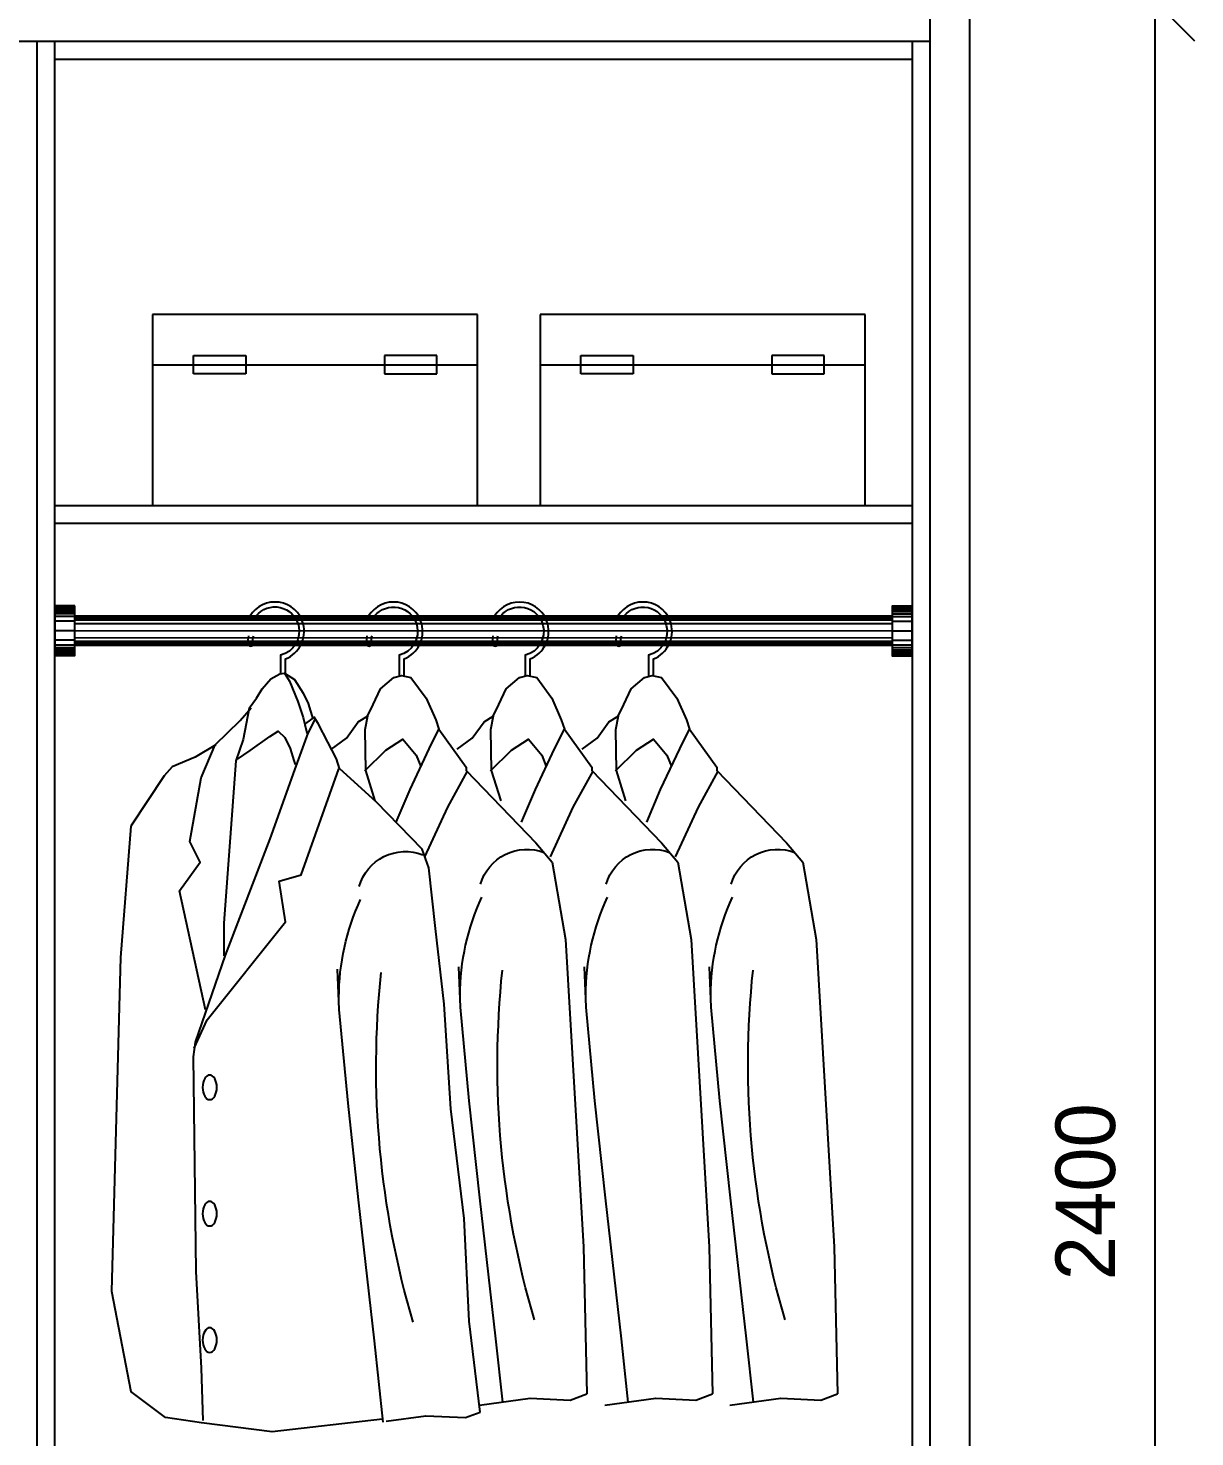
# Model space of a CAD drawing. Header units: millimetres. Extents: x 24776 to 57176, y -19492 to 15017.
# Drawn here: x 41150 to 42326, y -14016 to -12595 of the extents above; entities that cross this region are included whole.
import ezdxf

# ---------------------------------------------------------------- set-up
doc = ezdxf.new("R2010")
doc.units = ezdxf.units.MM
doc.header["$PDMODE"] = 3
doc.styles.add('RomanS', font='')
doc.styles.get('RomanS').set_extended_font_data('YouYuan')
doc.dimstyles.new('SC40', dxfattribs={"dimtxt": 60, "dimasz": 80, "dimexe": 40, "dimexo": 40, "dimgap": 40, "dimtad": 1, "dimdec": 0, "dimzin": 0, "dimdsep": 46, "dimtxsty": 'RomanS', "dimblk": 'OBLIQUE', "dimcen": 0, "dimdle": 40, "dimclrd": 9, "dimclre": 9, "dimclrt": 4, "dimadec": 0, "dimazin": 0, "dimtfac": 1, "dimtdec": 0, "dimtix": 1, "dimtmove": 2, "dimatfit": 1, "dimldrblk": 'DOT', "dimfxl": 1, "dimtolj": 1, "dimtzin": 0, "dimlwd": -1, "dimlwe": -1, "dimarcsym": 0})

# ---------------------------------------------------------------- blocks, each defined once
blk = doc.blocks.new('_Oblique')
at = {"color": 0, "linetype": 'ByBlock', "lineweight": -2}
blk.add_line((-0.5, -0.5), (0.5, 0.5), dxfattribs=at)
blk = doc.blocks.new('*D502')
at = {"color": 9, "transparency": 16777216}
for p, q in [((42286.4, -15008.5), (42286.4, -12528.5)), ((42230.2, -12568.5), (42326.4, -12568.5)), ((42230.2, -14968.5), (42326.4, -14968.5))]:
    blk.add_line(p, q, dxfattribs=at)
at = {"layer": 'Defpoints', "color": 0, "transparency": 16777216}
for p in [(42190.2, -12568.5), (42286.4, -12568.5), (42190.2, -14968.5)]:
    blk.add_point(p, dxfattribs=at)
at = {"color": 9, "transparency": 16777216, "xscale": 80, "yscale": 80, "zscale": 80}
for p, rotation in [((42286.4, -12568.5), 90), ((42286.4, -14968.5), 270)]:
    blk.add_blockref('_Oblique', p, dxfattribs=dict(at, rotation=rotation))
at = {"color": 4, "transparency": 16777216, "insert": (42216.4, -13768.5), "char_height": 60, "attachment_point": 5, "rotation": 90, "style": 'RomanS'}
blk.add_mtext('\\A1;2400', dxfattribs=at)
blk = doc.blocks.new('_Dot')
at = {"color": 0, "linetype": 'ByBlock', "lineweight": -2}
blk.add_line((-0.5, 0), (-1, 0), dxfattribs=at)
at = {"color": 0, "linetype": 'ByBlock', "const_width": 0.5}
blk.add_lwpolyline([(-0.25, 0, 1), (0.25, 0, 1)], format="xyb", close=True, dxfattribs=at)
blk = doc.blocks.new('DFFGDGSG')
at = {"color": 250}
for p, q in [((33366.6, 11003.6), (33366.6, 10811.3)), ((33694.4, 11003.6), (33366.6, 11003.6)), ((33694.4, 10811.3), (33694.4, 11003.6)), ((33366.6, 10953), (33694.4, 10953)), ((33407.8, 10944.1), (33407.8, 10962.3)), ((33407.8, 10962.3), (33460.6, 10962.3)), ((33460.6, 10962.3), (33460.6, 10944.1)), ((33653.2, 10962.3), (33600.4, 10962.3)), ((33600.4, 10962.3), (33600.4, 10944.1)), ((33653.2, 10944.1), (33653.2, 10962.3)), ((33460.6, 10944.1), (33407.8, 10944.1)), ((33600.4, 10944.1), (33653.2, 10944.1)), ((33366.6, 10811.3), (33694.4, 10811.3))]:
    blk.add_line(p, q, dxfattribs=at)
blk = doc.blocks.new('SDFFAASF')
at = {"color": 250}
for p, q in [((47231.7, 12349.3), (47242, 12216.9)), ((47242, 12216.9), (47251.2, 11880.6)), ((47251.2, 11880.6), (47231.7, 11779.4))]:
    blk.add_line(p, q, dxfattribs=at)
for points in [[(46704.7, 12500.4), (46704.7, 12518.1, -0.375799), (46687, 12553.4, -0.662316), (46740.6, 12561.4)], [(46734.4, 12561.4, 0.616313), (46691.8, 12552.2, 0.413702), (46709.7, 12521.7), (46709.7, 12500.4)], [(46829.1, 12500.4), (46829.1, 12518.1, -0.375799), (46811.4, 12553.4, -0.662316), (46864.9, 12561.4)], [(46858.8, 12561.4, 0.616313), (46816.2, 12552.2, 0.413702), (46834.1, 12521.7), (46834.1, 12500.4)], [(46956.2, 12500.8), (46956.2, 12518.1, -0.375799), (46938.4, 12553.4, -0.662316), (46992, 12561.4)], [(46985.9, 12561.4, 0.616313), (46943.3, 12552.2, 0.413702), (46961.2, 12521.7), (46961.2, 12501.1)], [(47075.7, 12503.1), (47075.7, 12518.1, -0.375799), (47057.9, 12553.4, -0.662316), (47111.5, 12561.4)], [(47105.4, 12561.4, 0.616313), (47062.7, 12552.2, 0.413702), (47080.7, 12521.7), (47080.7, 12503.5)], [(46742.2, 12541.4, -0.068798), (46742.6, 12533.3, -1.055238), (46737.6, 12533.8, 0.07858), (46737.1, 12541.4)], [(46866.6, 12541.4, -0.068798), (46867, 12533.3, -1.055238), (46862, 12533.8, 0.07858), (46861.5, 12541.4)], [(46993.6, 12541.4, -0.068798), (46994, 12533.3, -1.055238), (46989.1, 12533.8, 0.07858), (46988.5, 12541.4)], [(47113.1, 12541.4, -0.068798), (47113.5, 12533.3, -1.055238), (47108.5, 12533.8, 0.07858), (47108, 12541.4)]]:
    blk.add_lwpolyline(points, format="xyb", dxfattribs=at)
for points in [[(46740.4, 12460.2), (46734.7, 12472.1), (46727.1, 12488), (46713.7, 12499.5), (46706, 12501.4), (46696.5, 12499.5), (46681.2, 12478.4), (46671.6, 12456.8), (46668.4, 12447.2)], [(46866.5, 12460.2), (46860.8, 12472.1), (46853.1, 12488), (46839.7, 12499.5), (46832.1, 12501.4), (46822.5, 12499.5), (46807.2, 12478.4), (46797.7, 12456.8), (46794.5, 12447.2)], [(46993.1, 12460.2), (46987.4, 12472.1), (46979.8, 12488), (46966.4, 12499.5), (46958.7, 12501.4), (46949.2, 12499.5), (46933.9, 12478.4), (46924.3, 12456.8), (46921.1, 12447.2)], [(47076.8, 12503.8), (47066.7, 12497.2), (47057.9, 12483.5), (47052.9, 12473), (47048, 12457.7)], [(47112.2, 12468.5), (47105, 12478.6), (47099.1, 12487.8), (47090.6, 12497.9), (47081.4, 12503.1), (47076.8, 12503.8), (47071.6, 12495.6), (47063.4, 12475.3), (47057.9, 12459), (47054.6, 12444.9), (47054.3, 12443)], [(46776.6, 12427), (46761.5, 12438.3), (46749.6, 12454.7), (46740.4, 12460.2), (46743.2, 12446.5), (46742.3, 12405.5), (46732.8, 12375.1)], [(46902.7, 12427), (46887.5, 12438.3), (46875.6, 12454.7), (46866.5, 12460.2), (46869.2, 12446.5), (46868.3, 12405.5), (46858.8, 12375.1)], [(46879.5, 11758.7), (46890.4, 11850.3), (46895.5, 11954), (46909.1, 12064.4), (46915.9, 12169.8), (46924.4, 12246.3), (46931.2, 12307.4), (46938, 12326.1), (46983.9, 12373.7), (47021.4, 12407.7), (47024.3, 12417.2), (47033, 12434), (47042.8, 12453), (47046.9, 12459.4), (47055.5, 12453), (47056.7, 12452.5)], [(47029.3, 12427), (47014.2, 12438.3), (47002.3, 12454.7), (46993.1, 12460.2), (46995.9, 12446.5), (46995, 12405.5), (46985.5, 12375.1)], [(47045.7, 12457.7), (47053.2, 12443.2), (47066.5, 12406.2), (47091.4, 12336.7), (47136.6, 12219.3), (47166.7, 12131.7), (47168.8, 12116.9), (47166, 11900.3), (47160.8, 11802.8), (47159.1, 11750.1)], [(47156.4, 12164.4), (47182.5, 12284.2), (47161.6, 12313.2), (47172.1, 12334.1), (47160.9, 12398.1), (47146.7, 12431.6), (47121.4, 12456.1), (47110.2, 12468.8)], [(47112.2, 12468.5), (47118.4, 12436.8), (47125.9, 12415.2), (47137.8, 12251.5), (47137.8, 12218.7)], [(46711.6, 12353.4), (46697.5, 12386.3), (46678.3, 12427.4), (46668.3, 12447.4), (46640.9, 12409.1), (46640.9, 12405.5), (46570.6, 12332.5), (46554.1, 12313.3), (46540.9, 12235.3), (46522.6, 11925.3), (46519.3, 11777.1)], [(46837.7, 12353.4), (46823.6, 12386.3), (46804.4, 12427.4), (46794.4, 12447.4), (46767, 12409.1), (46767, 12405.5), (46696.6, 12332.5), (46680.2, 12313.3), (46666.9, 12235.3), (46648.7, 11925.3), (46645.4, 11777.1)], [(46964.3, 12353.4), (46950.2, 12386.3), (46931, 12427.4), (46921, 12447.4), (46893.6, 12409.1), (46893.6, 12405.5), (46823.3, 12332.5), (46806.8, 12313.3), (46793.6, 12235.3), (46775.3, 11925.3), (46772, 11777.1)], [(47124, 12417.1), (47111.2, 12425.6), (47091.6, 12440), (47083.1, 12445.2), (47076.5, 12439), (47070.9, 12427.9), (47067.3, 12415.8), (47066, 12411.6)], [(46743, 12405.2), (46722, 12426.2), (46704.7, 12437), (46691.4, 12421.1), (46686.7, 12409.5)], [(46869, 12405.2), (46848, 12426.2), (46830.8, 12437), (46817.4, 12421.1), (46812.8, 12409.5)], [(46995.7, 12405.2), (46974.7, 12426.2), (46957.4, 12437), (46944.1, 12421.1), (46939.4, 12409.5)], [(47146, 12431.6), (47166.9, 12418.9), (47189.9, 12409.2), (47198.1, 12400.3)], [(46682.5, 12318.4), (46659.5, 12368.5), (46639.4, 12404.9)], [(46808.6, 12318.4), (46785.6, 12368.5), (46765.5, 12404.9)], [(46935.2, 12318.4), (46912.2, 12368.5), (46892.1, 12404.9)], [(47167.7, 12125.5), (47154.6, 12154.2), (47075.6, 12252.9), (47082.2, 12294), (47060, 12300.5), (47022.1, 12407.4)], [(47198.1, 12400.3), (47231.7, 12349.3)], [(46604, 11768.8), (46611, 11832.6), (46627, 11974.8), (46637.7, 12072.6), (46646.6, 12166.8), (46648.3, 12207.7)], [(46730.1, 11768.8), (46737, 11832.6), (46753, 11974.8), (46763.7, 12072.6), (46772.6, 12166.8), (46774.4, 12207.7)], [(46856.7, 11768.8), (46863.7, 11832.6), (46879.7, 11974.8), (46890.4, 12072.6), (46899.3, 12166.8), (46901, 12207.7)], [(46977.1, 11748.6), (46985.9, 11830.4), (47002, 11972.6), (47012.6, 12070.3), (47021.5, 12164.5), (47023.3, 12205.4)], [(46627.7, 11765.6), (46576.2, 11772.6), (46536.1, 11770.8), (46519.3, 11777.1)], [(46753.7, 11765.6), (46702.3, 11772.6), (46662.2, 11770.8), (46645.4, 11777.1)], [(46880.3, 11765.6), (46828.9, 11772.6), (46788.8, 11770.8), (46772, 11777.1)], [(46978, 11751.4), (47089.2, 11738.6), (47160.3, 11747.7), (47196.7, 11753.2), (47231.7, 11779.4)], [(46974.4, 11749.6), (46934.3, 11755), (46894.2, 11753.2), (46879.5, 11758.7)]]:
    blk.add_lwpolyline(points, dxfattribs=at)
for centre, radius, start, end in [((46579.8, 12277.7), 48.4, 15.7523, 111.1565), ((46705.9, 12277.7), 48.4, 15.7523, 111.1565), ((46832.5, 12277.7), 48.4, 15.7523, 111.1565), ((46954.8, 12275.5), 48.4, 15.7523, 111.1565), ((46413.5, 12179.2), 233.4, 359.9116, 24.988), ((46539.5, 12179.2), 233.4, 359.9116, 24.988), ((46666.2, 12179.2), 233.4, 359.9116, 24.988), ((46788.4, 12176.9), 233.4, 359.9116, 24.988), ((45699.6, 12109.3), 909.7, 343.5409, 5.9886), ((45952.3, 12109.3), 909.7, 343.5409, 5.9886), ((46074.6, 12107.1), 909.7, 343.5409, 5.9886)]:
    blk.add_arc(centre, radius, start, end, dxfattribs=at)
for centre in [(47152.1, 12086.1), (47152.1, 11958.7), (47152.1, 11831.3)]:
    blk.add_ellipse(centre, major_axis=(0, 12.4), ratio=0.580645, dxfattribs=at)

msp = doc.modelspace()

# ---------------------------------------------------------------- linework, layer by layer
at = {"color": 255}
for p, q in [((42059.3, -12568.5), (42059.3, -14968.5)), ((42099.3, -12568.5), (42099.3, -14968.5)), ((39809.3, -12608.5), (42059.3, -12608.5)), ((41159.3, -14968.5), (41159.3, -12608.5)), ((41177.3, -14968.5), (41177.3, -12608.5)), ((42041.3, -12608.5), (42041.3, -14968.5)), ((41177.3, -12626.5), (42041.3, -12626.5)), ((41177.3, -13076.5), (42041.3, -13076.5)), ((41177.3, -13094.5), (42041.3, -13094.5)), ((42021.3, -13188.1), (41197.3, -13187.8)), ((42021.3, -13218.1), (41197.3, -13217.8))]:
    msp.add_line(p, q, dxfattribs=at)
at = {"color": 250}
for p, q in [((41197.3, -13178.3), (41177.3, -13178.3)), ((41197.3, -13178.9), (41177.3, -13178.9)), ((41197.3, -13179.7), (41177.3, -13179.7)), ((41197.3, -13180.7), (41177.3, -13180.7)), ((42041.3, -13178.6), (42021.3, -13178.6)), ((42041.3, -13179.2), (42021.3, -13179.2)), ((42041.3, -13179.9), (42021.3, -13179.9)), ((41197.3, -13181.9), (41177.3, -13181.9)), ((41197.3, -13183.6), (41177.3, -13183.6)), ((41197.3, -13185.7), (41177.3, -13185.7)), ((41197.3, -13188.4), (41177.3, -13188.4)), ((41197.3, -13193.2), (41177.3, -13193.2)), ((42021.3, -13188.5), (41197.3, -13188.2)), ((42021.3, -13189.4), (41197.3, -13189.1)), ((42021.3, -13190.6), (41197.3, -13190.3)), ((42021.3, -13192.4), (41197.3, -13192.2)), ((42041.3, -13181), (42021.3, -13181)), ((42041.3, -13182.2), (42021.3, -13182.2)), ((42041.3, -13183.9), (42021.3, -13183.9)), ((42041.3, -13186), (42021.3, -13186)), ((42041.3, -13188.7), (42021.3, -13188.7)), ((42041.3, -13193.4), (42021.3, -13193.4)), ((41197.3, -13202.8), (41177.3, -13202.8)), ((42021.3, -13195.9), (41197.3, -13195.7)), ((42021.3, -13203.1), (41197.3, -13202.8)), ((42041.3, -13203.1), (42021.3, -13203.1)), ((41197.3, -13212.4), (41177.3, -13212.4)), ((41197.3, -13217.2), (41177.3, -13217.2)), ((41197.3, -13219.9), (41177.3, -13219.9)), ((41197.3, -13222), (41177.3, -13222)), ((42021.3, -13210.2), (41197.3, -13210)), ((42021.3, -13213.7), (41197.3, -13213.5)), ((42021.3, -13215.6), (41197.3, -13215.3)), ((42021.3, -13216.8), (41197.3, -13216.5)), ((42021.3, -13217.7), (41197.3, -13217.4)), ((42041.3, -13212.7), (42021.3, -13212.7)), ((42041.3, -13217.4), (42021.3, -13217.4)), ((42041.3, -13220.2), (42021.3, -13220.2)), ((42041.3, -13222.3), (42021.3, -13222.3)), ((41197.3, -13223.7), (41177.3, -13223.7)), ((41197.3, -13224.9), (41177.3, -13224.9)), ((41197.3, -13226), (41177.3, -13226)), ((41197.3, -13226.7), (41177.3, -13226.7)), ((41197.3, -13227.3), (41177.3, -13227.3)), ((42041.3, -13224), (42021.3, -13224)), ((42041.3, -13225.2), (42021.3, -13225.2)), ((42041.3, -13226.2), (42021.3, -13226.2)), ((42041.3, -13227), (42021.3, -13227)), ((42041.3, -13227.6), (42021.3, -13227.6))]:
    msp.add_line(p, q, dxfattribs=at)
at = {"color": 255}
for points in [[(41197.3, -13177.8), (41177.3, -13177.8), (41177.3, -13227.8), (41197.3, -13227.8)], [(42041.3, -13178.1), (42021.3, -13178.1), (42021.3, -13228.1), (42041.3, -13228.1)]]:
    msp.add_lwpolyline(points, close=True, dxfattribs=at)

# ---------------------------------------------------------------- block references
at = {"color": 250}
for p in [(7909, -23887.7), (8299.7, -23887.7)]:
    msp.add_blockref('DFFGDGSG', p, dxfattribs=at)
at = {"color": 255, "xscale": -1}
msp.add_blockref('SDFFAASF', (88485.4, -25749.3), dxfattribs=at)

# ---------------------------------------------------------------- dimensions: what is measured, and where the dimension line sits
at = {"color": 255}
dim = msp.add_linear_dim(base=(42286.4, -12568.5), p1=(42190.2, -14968.5), p2=(42190.2, -12568.5), angle=90, dimstyle='SC40', dxfattribs=at)
dim.commit()
dim.dimension.update_dxf_attribs({"geometry": '*D502', "text_midpoint": (42216.4, -13768.5)})

doc.saveas('drawing.dxf')
